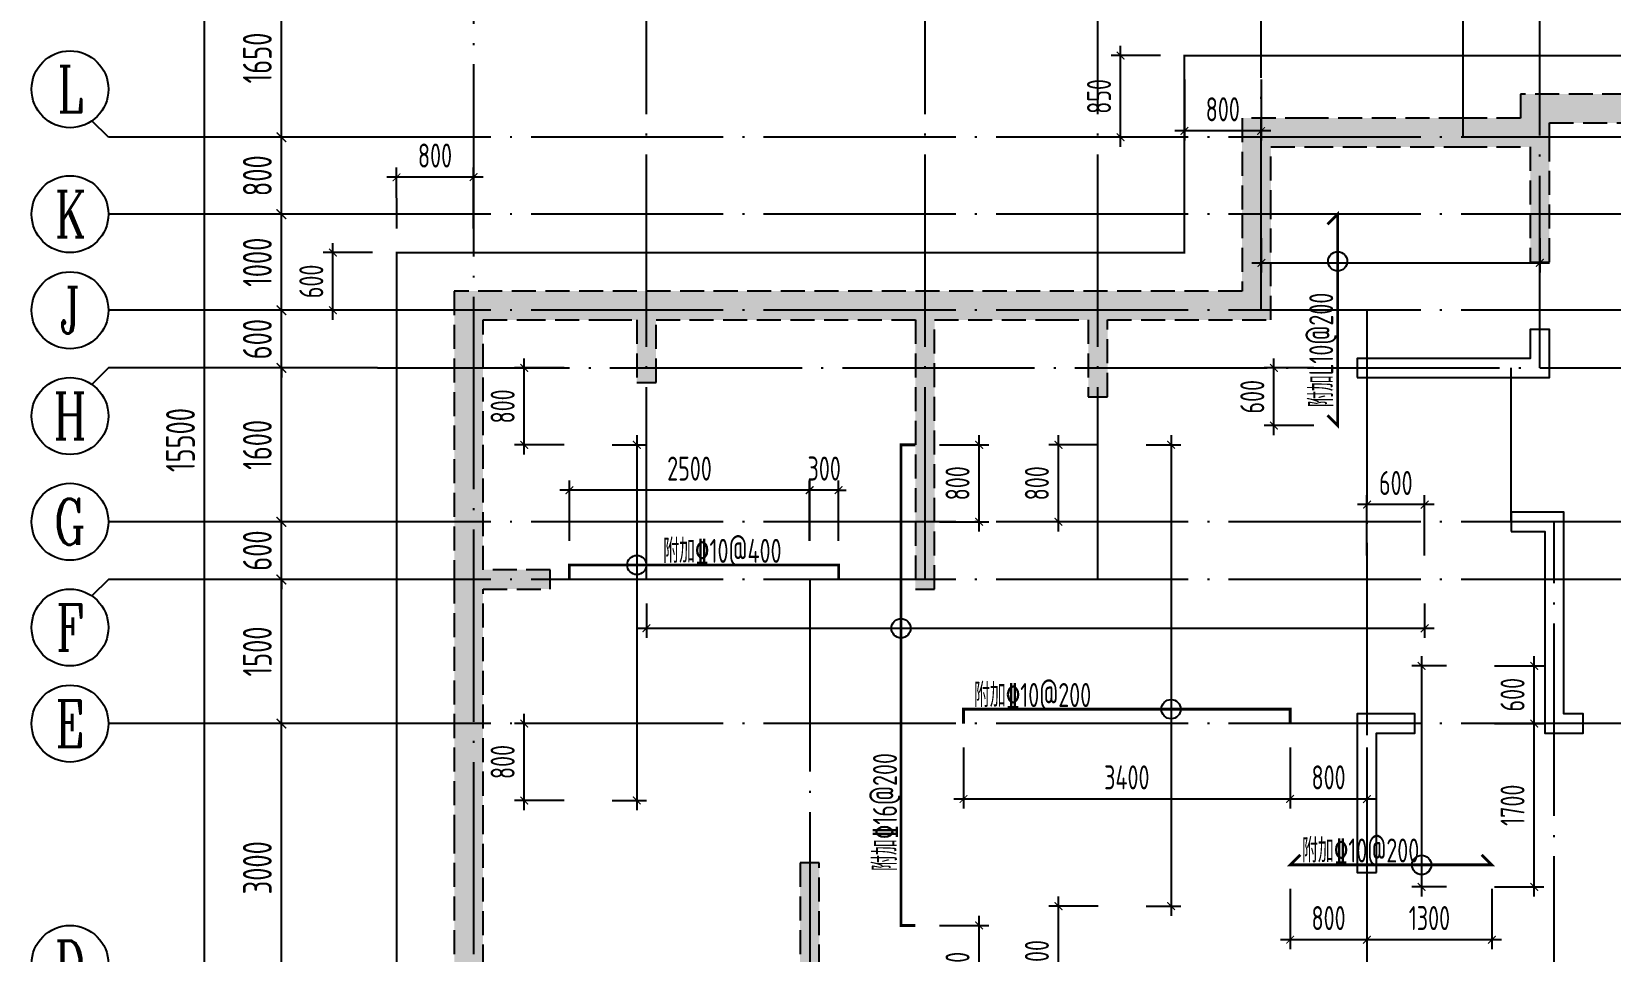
# Model space of a CAD drawing. Extents: x -668857 to 154266, y -275694 to 291306.
# Drawn here: x -430676 to -414242, y 202096 to 211667 of the extents above; entities that cross this region are included whole.
import ezdxf
from ezdxf.enums import TextEntityAlignment as Align

# ---------------------------------------------------------------- set-up
doc = ezdxf.new("R2010")
doc.units = 0
doc.header["$LTSCALE"] = 1000
doc.linetypes.add('DASH', pattern=[0.35, 0.25, -0.1])
doc.linetypes.add('DOTE', pattern=[2.42, 2, -0.2, 0.02, -0.2])
doc.layers.get('0').update_dxf_attribs({"linetype": 'CONTINUOUS'})
doc.layers.get('DEFPOINTS').update_dxf_attribs({"linetype": 'CONTINUOUS'})
for name, color, linetype in [('A-AXIS', 1, 'CONTINUOUS'), ('A-DOTE', 10, 'DOTE'), ('AXIS_NUM', 7, 'CONTINUOUS'), ('S-B板配筋', 6, 'CONTINUOUS'), ('S-B板配筋号', 7, 'CONTINUOUS'), ('S-J基础底板', 5, 'CONTINUOUS'), ('S-J基础底板标注', 3, 'CONTINUOUS'), ('S-Q墙填充', 252, 'CONTINUOUS'), ('S-Q墙实线', 6, 'CONTINUOUS'), ('S-Q墙虚线', 6, 'DASH'), ('S-Y一般标注', 3, 'CONTINUOUS')]:
    doc.layers.add(name, color=color, linetype=linetype)
doc.styles.add('TSSD_Axis', font='complex.shx', dxfattribs={"width": 0.7, "bigfont": 'hztxt.shx'})
doc.styles.add('TSSD_DIMENSION', font='Tssdeng.shx', dxfattribs={"width": 0.7, "bigfont": 'tssdchn.shx'})
doc.styles.add('TSSD_REIN', font='tssdeng.shx', dxfattribs={"width": 0.7, "height": 300, "bigfont": 'tssdchn.shx'})
doc.dimstyles.new('TSSD_100_100', dxfattribs={"dimtxt": 300, "dimasz": 100, "dimexe": 100, "dimexo": 250, "dimgap": 100, "dimtad": 1, "dimdec": 0, "dimzin": 0, "dimdsep": 46, "dimtxsty": 'TSSD_DIMENSION', "dimblk": 'ARCHTICK', "dimcen": 0, "dimdle": 100, "dimclrt": 7, "dimadec": 0, "dimazin": 0, "dimtfac": 1, "dimtdec": 0, "dimtix": 1, "dimtmove": 2, "dimatfit": 3, "dimldrblk": 'ARCHTICK', "dimfxl": 0, "dimtolj": 1, "dimtzin": 0, "dimarcsym": 0})
doc.dimstyles.new('TSSD_100_100$0', dxfattribs={"dimtxt": 300, "dimasz": 80, "dimexe": 100, "dimexo": 250, "dimgap": 100, "dimtad": 1, "dimdec": 0, "dimzin": 0, "dimdsep": 46, "dimtxsty": 'TSSD_DIMENSION', "dimblk": 'ARCHTICK', "dimcen": 0, "dimdle": 100, "dimclrd": 3, "dimclre": 3, "dimclrt": 7, "dimadec": 0, "dimazin": 0, "dimtfac": 1, "dimtdec": 0, "dimtix": 1, "dimtmove": 2, "dimatfit": 3, "dimldrblk": 'ARCHTICK', "dimfxl": 0, "dimtolj": 1, "dimtzin": 0, "dimarcsym": 0})

# ---------------------------------------------------------------- blocks, each defined once
blk = doc.blocks.new('_ArchTick')
at = {"color": 0, "linetype": 'ByBlock', "const_width": 0.15}
blk.add_lwpolyline([(-0.5, -0.5), (0.5, 0.5)], dxfattribs=at)
blk = doc.blocks.new('*D893')
at = {"layer": 'DEFPOINTS', "color": 0, "ltscale": 0.5}
for p in [(-424884, 207367), (-424884, 203667), (-424376, 203667)]:
    blk.add_point(p, dxfattribs=at)
at = {"layer": 'S-J基础底板标注', "color": 3, "lineweight": -2, "ltscale": 0.5}
for p, q in [((-424376, 207467), (-424376, 203567)), ((-424634, 207367), (-424276, 207367)), ((-424634, 203667), (-424276, 203667))]:
    blk.add_line(p, q, dxfattribs=at)
at = {"layer": 'S-J基础底板标注', "color": 3, "lineweight": -2, "ltscale": 0.5, "xscale": 80, "yscale": 80, "zscale": 80}
for p, rotation in [((-424376, 207367), 90), ((-424376, 203667), 270)]:
    blk.add_blockref('_ArchTick', p, dxfattribs=dict(at, rotation=rotation))
blk = doc.blocks.new('*D817')
at = {"layer": 'DEFPOINTS', "color": 0}
for p in [(-425548, 204467), (-424884, 204467), (-424884, 203667)]:
    blk.add_point(p, dxfattribs=at)
at = {"layer": 'S-J基础底板标注', "color": 3, "lineweight": -2}
for p, q in [((-425134, 204467), (-425648, 204467)), ((-425548, 203567), (-425548, 204567)), ((-425134, 203667), (-425648, 203667))]:
    blk.add_line(p, q, dxfattribs=at)
at = {"layer": 'S-J基础底板标注', "color": 3, "lineweight": -2, "xscale": 80, "yscale": 80, "zscale": 80}
for p, rotation in [((-425548, 204467), 90), ((-425548, 203667), 270)]:
    blk.add_blockref('_ArchTick', p, dxfattribs=dict(at, rotation=rotation))
at = {"layer": 'S-J基础底板标注', "color": 7, "insert": (-425773, 204067), "char_height": 250, "attachment_point": 5, "rotation": 90, "style": 'TSSD_DIMENSION'}
blk.add_mtext('\\A1;800', dxfattribs=at)
blk = doc.blocks.new('*D818')
at = {"layer": 'DEFPOINTS', "color": 0}
for p in [(-425078, 206895), (-425078, 206117), (-422578, 206117)]:
    blk.add_point(p, dxfattribs=at)
at = {"layer": 'S-J基础底板标注', "color": 3, "lineweight": -2}
for p, q in [((-425078, 206367), (-425078, 206995)), ((-422578, 206367), (-422578, 206995)), ((-422478, 206895), (-425178, 206895))]:
    blk.add_line(p, q, dxfattribs=at)
at = {"layer": 'S-J基础底板标注', "color": 3, "lineweight": -2, "xscale": 80, "yscale": 80, "zscale": 80}
for p, rotation in [((-425078, 206895), 180.0000000010958), ((-422578, 206895), 1.095763479952439e-09)]:
    blk.add_blockref('_ArchTick', p, dxfattribs=dict(at, rotation=rotation))
at = {"layer": 'S-J基础底板标注', "color": 7, "insert": (-423828, 207120), "char_height": 250, "attachment_point": 5, "rotation": 0, "style": 'TSSD_DIMENSION'}
blk.add_mtext('\\A1;2500', dxfattribs=at)
blk = doc.blocks.new('*D819')
at = {"layer": 'DEFPOINTS', "color": 0}
for p in [(-425548, 208167), (-424884, 208167), (-424884, 207367)]:
    blk.add_point(p, dxfattribs=at)
at = {"layer": 'S-J基础底板标注', "color": 3, "lineweight": -2}
for p, q in [((-425548, 207267), (-425548, 208267)), ((-425134, 208167), (-425648, 208167)), ((-425134, 207367), (-425648, 207367))]:
    blk.add_line(p, q, dxfattribs=at)
at = {"layer": 'S-J基础底板标注', "color": 3, "lineweight": -2, "xscale": 80, "yscale": 80, "zscale": 80}
for p, rotation in [((-425548, 208167), 89.99911206633702), ((-425548, 207367), 269.999112066337)]:
    blk.add_blockref('_ArchTick', p, dxfattribs=dict(at, rotation=rotation))
at = {"layer": 'S-J基础底板标注', "color": 7, "insert": (-425773, 207767), "char_height": 250, "attachment_point": 5, "rotation": 89.9991, "style": 'TSSD_DIMENSION'}
blk.add_mtext('\\A1;800', dxfattribs=at)
blk = doc.blocks.new('*D894')
at = {"layer": 'DEFPOINTS', "color": 0, "ltscale": 0.5}
for p in [(-419323, 207367), (-419323, 202567), (-418815, 202567)]:
    blk.add_point(p, dxfattribs=at)
at = {"layer": 'S-J基础底板标注', "color": 3, "lineweight": -2, "ltscale": 0.5}
for p, q in [((-418815, 207467), (-418815, 202467)), ((-419073, 207367), (-418715, 207367)), ((-419073, 202567), (-418715, 202567))]:
    blk.add_line(p, q, dxfattribs=at)
at = {"layer": 'S-J基础底板标注', "color": 3, "lineweight": -2, "ltscale": 0.5, "xscale": 80, "yscale": 80, "zscale": 80}
for p, rotation in [((-418815, 207367), 90.00037247742767), ((-418815, 202567), 270.0003724774277)]:
    blk.add_blockref('_ArchTick', p, dxfattribs=dict(at, rotation=rotation))
blk = doc.blocks.new('*D820')
at = {"layer": 'DEFPOINTS', "color": 0}
for p in [(-419987, 202567), (-419323, 202567), (-419323, 201467)]:
    blk.add_point(p, dxfattribs=at)
at = {"layer": 'S-J基础底板标注', "color": 3, "lineweight": -2}
for p, q in [((-419987, 201367), (-419987, 202667)), ((-419573, 202567), (-420087, 202567)), ((-419573, 201467), (-420087, 201467))]:
    blk.add_line(p, q, dxfattribs=at)
at = {"layer": 'S-J基础底板标注', "color": 3, "lineweight": -2, "xscale": 80, "yscale": 80, "zscale": 80}
for p, rotation in [((-419987, 202567), 90), ((-419987, 201467), 270)]:
    blk.add_blockref('_ArchTick', p, dxfattribs=dict(at, rotation=rotation))
at = {"layer": 'S-J基础底板标注', "color": 7, "insert": (-420212, 202017), "char_height": 250, "attachment_point": 5, "rotation": 90, "style": 'TSSD_DIMENSION'}
blk.add_mtext('\\A1;1100', dxfattribs=at)
blk = doc.blocks.new('*D821')
at = {"layer": 'DEFPOINTS', "color": 0}
for p in [(-417577, 204467), (-416776, 204467), (-417577, 203682)]:
    blk.add_point(p, dxfattribs=at)
at = {"layer": 'S-J基础底板标注', "color": 3, "lineweight": -2}
for p, q in [((-417577, 204217), (-417577, 203582)), ((-416776, 204217), (-416776, 203582)), ((-416676, 203682), (-417677, 203682))]:
    blk.add_line(p, q, dxfattribs=at)
at = {"layer": 'S-J基础底板标注', "color": 3, "lineweight": -2, "xscale": 80, "yscale": 80, "zscale": 80}
for p, rotation in [((-417577, 203682), 179.9999999987709), ((-416776, 203682), 359.9999999987709)]:
    blk.add_blockref('_ArchTick', p, dxfattribs=dict(at, rotation=rotation))
at = {"layer": 'S-J基础底板标注', "color": 7, "insert": (-417176, 203907), "char_height": 250, "attachment_point": 5, "rotation": 360, "style": 'TSSD_DIMENSION'}
blk.add_mtext('\\A1;800', dxfattribs=at)
blk = doc.blocks.new('*D824')
at = {"layer": 'DEFPOINTS', "color": 0}
for p in [(-421476, 207367), (-420813, 207367), (-421476, 206567)]:
    blk.add_point(p, dxfattribs=at)
at = {"layer": 'S-J基础底板标注', "color": 3, "lineweight": -2}
for p, q in [((-420813, 206467), (-420813, 207467)), ((-421226, 207367), (-420713, 207367)), ((-421226, 206567), (-420713, 206567))]:
    blk.add_line(p, q, dxfattribs=at)
at = {"layer": 'S-J基础底板标注', "color": 3, "lineweight": -2, "xscale": 80, "yscale": 80, "zscale": 80}
for p, rotation in [((-420813, 207367), 90), ((-420813, 206567), 270)]:
    blk.add_blockref('_ArchTick', p, dxfattribs=dict(at, rotation=rotation))
at = {"layer": 'S-J基础底板标注', "color": 7, "insert": (-421038, 206967), "char_height": 250, "attachment_point": 5, "rotation": 90, "style": 'TSSD_DIMENSION'}
blk.add_mtext('\\A1;800', dxfattribs=at)
blk = doc.blocks.new('*D832')
at = {"layer": 'DEFPOINTS', "color": 0}
for p in [(-426877, 210151), (-426875, 209367), (-426075, 209368)]:
    blk.add_point(p, dxfattribs=at)
at = {"layer": 'S-J基础底板标注', "color": 3, "lineweight": -2}
for p, q in [((-426876, 209617), (-426877, 210251)), ((-426075, 209618), (-426076, 210252)), ((-425976, 210152), (-426977, 210151))]:
    blk.add_line(p, q, dxfattribs=at)
at = {"layer": 'S-J基础底板标注', "color": 3, "lineweight": -2, "xscale": 80, "yscale": 80, "zscale": 80}
for p, rotation in [((-426877, 210151), 180.0954779077753), ((-426076, 210152), 0.09547790777525655)]:
    blk.add_blockref('_ArchTick', p, dxfattribs=dict(at, rotation=rotation))
at = {"layer": 'S-J基础底板标注', "color": 7, "insert": (-426477, 210377), "char_height": 250, "attachment_point": 5, "rotation": 0.0955, "style": 'TSSD_DIMENSION'}
blk.add_mtext('\\A1;800', dxfattribs=at)
blk = doc.blocks.new('*D898')
at = {"layer": 'DEFPOINTS', "color": 0, "ltscale": 0.5}
for p in [(-417876, 209768), (-414976, 209768), (-414976, 209260)]:
    blk.add_point(p, dxfattribs=at)
at = {"layer": 'S-J基础底板标注', "color": 3, "lineweight": -2, "ltscale": 0.5}
for p, q in [((-417876, 209518), (-417876, 209160)), ((-414976, 209518), (-414976, 209160)), ((-417976, 209260), (-414876, 209260))]:
    blk.add_line(p, q, dxfattribs=at)
at = {"layer": 'S-J基础底板标注', "color": 3, "lineweight": -2, "ltscale": 0.5, "xscale": 80, "yscale": 80, "zscale": 80, "rotation": 180}
blk.add_blockref('_ArchTick', (-417876, 209260), dxfattribs=at)
at = {"layer": 'S-J基础底板标注', "color": 3, "lineweight": -2, "ltscale": 0.5, "xscale": 80, "yscale": 80, "zscale": 80}
blk.add_blockref('_ArchTick', (-414976, 209260), dxfattribs=at)
blk = doc.blocks.new('*D849')
at = {"layer": 'DEFPOINTS', "color": 0}
for p in [(-427540, 209367), (-426876, 209367), (-426876, 208767)]:
    blk.add_point(p, dxfattribs=at)
at = {"layer": 'S-J基础底板标注', "color": 3, "lineweight": -2}
for p, q in [((-427540, 208667), (-427540, 209467)), ((-427126, 209367), (-427640, 209367)), ((-427126, 208767), (-427640, 208767))]:
    blk.add_line(p, q, dxfattribs=at)
at = {"layer": 'S-J基础底板标注', "color": 3, "lineweight": -2, "xscale": 80, "yscale": 80, "zscale": 80}
for p, rotation in [((-427540, 209367), 90), ((-427540, 208767), 270)]:
    blk.add_blockref('_ArchTick', p, dxfattribs=dict(at, rotation=rotation))
at = {"layer": 'S-J基础底板标注', "color": 7, "insert": (-427765, 209067), "char_height": 250, "attachment_point": 5, "rotation": 90, "style": 'TSSD_DIMENSION'}
blk.add_mtext('\\A1;600', dxfattribs=at)
blk = doc.blocks.new('*D850')
at = {"layer": 'DEFPOINTS', "color": 0}
for p in [(-422576, 206895), (-422576, 206117), (-422276, 206117)]:
    blk.add_point(p, dxfattribs=at)
at = {"layer": 'S-J基础底板标注', "color": 3, "lineweight": -2}
for p, q in [((-422576, 206367), (-422576, 206995)), ((-422276, 206367), (-422276, 206995)), ((-422576, 206895), (-422656, 206895)), ((-422276, 206895), (-422576, 206895)), ((-422276, 206895), (-422196, 206895))]:
    blk.add_line(p, q, dxfattribs=at)
at = {"layer": 'S-J基础底板标注', "color": 3, "lineweight": -2, "xscale": 80, "yscale": 80, "zscale": 80}
for p, rotation in [((-422576, 206895), 1.459594709979785e-09), ((-422276, 206895), 180.0000000014596)]:
    blk.add_blockref('_ArchTick', p, dxfattribs=dict(at, rotation=rotation))
at = {"layer": 'S-J基础底板标注', "color": 7, "insert": (-422426, 207120), "char_height": 250, "attachment_point": 5, "rotation": 0, "style": 'TSSD_DIMENSION'}
blk.add_mtext('\\A1;300', dxfattribs=at)
blk = doc.blocks.new('*D851')
at = {"layer": 'DEFPOINTS', "color": 0}
for p in [(-420976, 204467), (-417577, 204467), (-420976, 203682)]:
    blk.add_point(p, dxfattribs=at)
at = {"layer": 'S-J基础底板标注', "color": 3, "lineweight": -2}
for p, q in [((-420976, 204217), (-420976, 203582)), ((-417577, 204217), (-417577, 203582)), ((-417477, 203682), (-421076, 203682))]:
    blk.add_line(p, q, dxfattribs=at)
at = {"layer": 'S-J基础底板标注', "color": 3, "lineweight": -2, "xscale": 80, "yscale": 80, "zscale": 80}
for p, rotation in [((-420976, 203682), 179.9999999985756), ((-417577, 203682), 359.9999999985756)]:
    blk.add_blockref('_ArchTick', p, dxfattribs=dict(at, rotation=rotation))
at = {"layer": 'S-J基础底板标注', "color": 7, "insert": (-419276, 203907), "char_height": 250, "attachment_point": 5, "rotation": 360, "style": 'TSSD_DIMENSION'}
blk.add_mtext('\\A1;3400', dxfattribs=at)
blk = doc.blocks.new('*D903')
at = {"layer": 'DEFPOINTS', "color": 0, "ltscale": 0.5}
for p in [(-415700, 205067), (-416208, 202767), (-415700, 202767)]:
    blk.add_point(p, dxfattribs=at)
at = {"layer": 'S-J基础底板标注', "color": 3, "lineweight": -2, "ltscale": 0.5}
for p, q in [((-416208, 205167), (-416208, 202667)), ((-415950, 205067), (-416308, 205067)), ((-415950, 202767), (-416308, 202767))]:
    blk.add_line(p, q, dxfattribs=at)
at = {"layer": 'S-J基础底板标注', "color": 3, "lineweight": -2, "ltscale": 0.5, "xscale": 80, "yscale": 80, "zscale": 80}
for p, rotation in [((-416208, 205067), 90), ((-416208, 202767), 270)]:
    blk.add_blockref('_ArchTick', p, dxfattribs=dict(at, rotation=rotation))
blk = doc.blocks.new('*D862')
at = {"layer": 'DEFPOINTS', "color": 0}
for p in [(-415700, 204467), (-415036, 204467), (-415700, 202767)]:
    blk.add_point(p, dxfattribs=at)
at = {"layer": 'S-J基础底板标注', "color": 3, "lineweight": -2}
for p, q in [((-415450, 204467), (-414936, 204467)), ((-415036, 202667), (-415036, 204567)), ((-415450, 202767), (-414936, 202767))]:
    blk.add_line(p, q, dxfattribs=at)
at = {"layer": 'S-J基础底板标注', "color": 3, "lineweight": -2, "xscale": 80, "yscale": 80, "zscale": 80}
for p, rotation in [((-415036, 204467), 90), ((-415036, 202767), 270)]:
    blk.add_blockref('_ArchTick', p, dxfattribs=dict(at, rotation=rotation))
at = {"layer": 'S-J基础底板标注', "color": 7, "insert": (-415261, 203617), "char_height": 250, "attachment_point": 5, "rotation": 90, "style": 'TSSD_DIMENSION'}
blk.add_mtext('\\A1;1700', dxfattribs=at)
blk = doc.blocks.new('*D863')
at = {"layer": 'DEFPOINTS', "color": 0}
for p in [(-415700, 205067), (-415036, 205067), (-415700, 204467)]:
    blk.add_point(p, dxfattribs=at)
at = {"layer": 'S-J基础底板标注', "color": 3, "lineweight": -2}
for p, q in [((-415036, 204367), (-415036, 205167)), ((-415450, 205067), (-414936, 205067)), ((-415450, 204467), (-414936, 204467))]:
    blk.add_line(p, q, dxfattribs=at)
at = {"layer": 'S-J基础底板标注', "color": 3, "lineweight": -2, "xscale": 80, "yscale": 80, "zscale": 80}
for p, rotation in [((-415036, 205067), 90), ((-415036, 204467), 270)]:
    blk.add_blockref('_ArchTick', p, dxfattribs=dict(at, rotation=rotation))
at = {"layer": 'S-J基础底板标注', "color": 7, "insert": (-415261, 204767), "char_height": 250, "attachment_point": 5, "rotation": 90, "style": 'TSSD_DIMENSION'}
blk.add_mtext('\\A1;600', dxfattribs=at)
blk = doc.blocks.new('*D864')
at = {"layer": 'DEFPOINTS', "color": 0}
for p in [(-416776, 202996), (-415476, 202996), (-416776, 202218)]:
    blk.add_point(p, dxfattribs=at)
at = {"layer": 'S-J基础底板标注', "color": 3, "lineweight": -2}
for p, q in [((-416776, 202746), (-416776, 202118)), ((-415476, 202746), (-415476, 202118)), ((-415376, 202218), (-416876, 202218))]:
    blk.add_line(p, q, dxfattribs=at)
at = {"layer": 'S-J基础底板标注', "color": 3, "lineweight": -2, "xscale": 80, "yscale": 80, "zscale": 80, "rotation": 180}
blk.add_blockref('_ArchTick', (-416776, 202218), dxfattribs=at)
at = {"layer": 'S-J基础底板标注', "color": 3, "lineweight": -2, "xscale": 80, "yscale": 80, "zscale": 80}
blk.add_blockref('_ArchTick', (-415476, 202218), dxfattribs=at)
at = {"layer": 'S-J基础底板标注', "color": 7, "insert": (-416126, 202443), "char_height": 250, "attachment_point": 5, "style": 'TSSD_DIMENSION'}
blk.add_mtext('\\A1;1300', dxfattribs=at)
blk = doc.blocks.new('*D865')
at = {"layer": 'DEFPOINTS', "color": 0}
for p in [(-417576, 202996), (-416776, 202996), (-417576, 202218)]:
    blk.add_point(p, dxfattribs=at)
at = {"layer": 'S-J基础底板标注', "color": 3, "lineweight": -2}
for p, q in [((-417576, 202746), (-417576, 202118)), ((-416776, 202746), (-416776, 202118)), ((-416676, 202218), (-417676, 202218))]:
    blk.add_line(p, q, dxfattribs=at)
at = {"layer": 'S-J基础底板标注', "color": 3, "lineweight": -2, "xscale": 80, "yscale": 80, "zscale": 80, "rotation": 180}
blk.add_blockref('_ArchTick', (-417576, 202218), dxfattribs=at)
at = {"layer": 'S-J基础底板标注', "color": 3, "lineweight": -2, "xscale": 80, "yscale": 80, "zscale": 80}
blk.add_blockref('_ArchTick', (-416776, 202218), dxfattribs=at)
at = {"layer": 'S-J基础底板标注', "color": 7, "insert": (-417176, 202443), "char_height": 250, "attachment_point": 5, "style": 'TSSD_DIMENSION'}
blk.add_mtext('\\A1;800', dxfattribs=at)
blk = doc.blocks.new('ts_axno')
at = {"color": 0, "linetype": 'ByBlock', "lineweight": -2}
blk.add_circle((0, 0), 0.5, dxfattribs=at)
at = {"color": 0, "linetype": 'ByBlock', "lineweight": -2, "style": 'TSSD_Axis', "width": 0.7}
blk.add_attdef('A', text='', height=0.6, dxfattribs=at).set_placement((0, 0), align=Align.MIDDLE_CENTER)
blk = doc.blocks.new('*D101')
at = {"layer": 'DEFPOINTS', "color": 0}
for p in [(2600, 10900), (3600, 10900), (3600, 9400)]:
    blk.add_point(p, dxfattribs=at)
at = {"layer": 'S-Y一般标注', "color": 0, "lineweight": -2}
for p, q in [((3350, 10900), (2500, 10900)), ((2600, 9300), (2600, 11000)), ((3350, 9400), (2500, 9400))]:
    blk.add_line(p, q, dxfattribs=at)
at = {"layer": 'S-Y一般标注', "color": 0, "lineweight": -2, "xscale": 100, "yscale": 100, "zscale": 100}
for p, rotation in [((2600, 10900), 90), ((2600, 9400), 270)]:
    blk.add_blockref('_ArchTick', p, dxfattribs=dict(at, rotation=rotation))
at = {"layer": 'S-Y一般标注', "color": 7, "insert": (2350, 10150), "char_height": 300, "attachment_point": 5, "rotation": 90, "style": 'TSSD_DIMENSION'}
blk.add_mtext('\\A1;1500', dxfattribs=at)
blk = doc.blocks.new('*D102')
at = {"layer": 'DEFPOINTS', "color": 0}
for p in [(2600, 11500), (3600, 11500), (3600, 10900)]:
    blk.add_point(p, dxfattribs=at)
at = {"layer": 'S-Y一般标注', "color": 0, "lineweight": -2}
for p, q in [((2600, 11500), (2600, 11600)), ((3350, 11500), (2500, 11500)), ((2600, 10900), (2600, 11500)), ((3350, 10900), (2500, 10900)), ((2600, 10900), (2600, 10800))]:
    blk.add_line(p, q, dxfattribs=at)
at = {"layer": 'S-Y一般标注', "color": 0, "lineweight": -2, "xscale": 100, "yscale": 100, "zscale": 100}
for p, rotation in [((2600, 11500), 270), ((2600, 10900), 90)]:
    blk.add_blockref('_ArchTick', p, dxfattribs=dict(at, rotation=rotation))
at = {"layer": 'S-Y一般标注', "color": 7, "insert": (2350, 11200), "char_height": 300, "attachment_point": 5, "rotation": 90, "style": 'TSSD_DIMENSION'}
blk.add_mtext('\\A1;600', dxfattribs=at)
blk = doc.blocks.new('*D103')
at = {"layer": 'DEFPOINTS', "color": 0}
for p in [(2600, 13100), (3600, 13100), (3600, 11500)]:
    blk.add_point(p, dxfattribs=at)
at = {"layer": 'S-Y一般标注', "color": 0, "lineweight": -2}
for p, q in [((2600, 11400), (2600, 13200)), ((3350, 13100), (2500, 13100)), ((3350, 11500), (2500, 11500))]:
    blk.add_line(p, q, dxfattribs=at)
at = {"layer": 'S-Y一般标注', "color": 0, "lineweight": -2, "xscale": 100, "yscale": 100, "zscale": 100}
for p, rotation in [((2600, 13100), 90), ((2600, 11500), 270)]:
    blk.add_blockref('_ArchTick', p, dxfattribs=dict(at, rotation=rotation))
at = {"layer": 'S-Y一般标注', "color": 7, "insert": (2350, 12300), "char_height": 300, "attachment_point": 5, "rotation": 90, "style": 'TSSD_DIMENSION'}
blk.add_mtext('\\A1;1600', dxfattribs=at)
blk = doc.blocks.new('*D104')
at = {"layer": 'DEFPOINTS', "color": 0}
for p in [(2600, 13700), (3600, 13700), (3600, 13100)]:
    blk.add_point(p, dxfattribs=at)
at = {"layer": 'S-Y一般标注', "color": 0, "lineweight": -2}
for p, q in [((3350, 13700), (2500, 13700)), ((2600, 13700), (2600, 13800)), ((2600, 13100), (2600, 13700)), ((3350, 13100), (2500, 13100)), ((2600, 13100), (2600, 13000))]:
    blk.add_line(p, q, dxfattribs=at)
at = {"layer": 'S-Y一般标注', "color": 0, "lineweight": -2, "xscale": 100, "yscale": 100, "zscale": 100}
for p, rotation in [((2600, 13700), 270), ((2600, 13100), 90)]:
    blk.add_blockref('_ArchTick', p, dxfattribs=dict(at, rotation=rotation))
at = {"layer": 'S-Y一般标注', "color": 7, "insert": (2350, 13400), "char_height": 300, "attachment_point": 5, "rotation": 90, "style": 'TSSD_DIMENSION'}
blk.add_mtext('\\A1;600', dxfattribs=at)
blk = doc.blocks.new('*D105')
at = {"layer": 'DEFPOINTS', "color": 0}
for p in [(2600, 14700), (3600, 14700), (3600, 13700)]:
    blk.add_point(p, dxfattribs=at)
at = {"layer": 'S-Y一般标注', "color": 0, "lineweight": -2}
for p, q in [((2600, 13600), (2600, 14800)), ((3350, 14700), (2500, 14700)), ((3350, 13700), (2500, 13700))]:
    blk.add_line(p, q, dxfattribs=at)
at = {"layer": 'S-Y一般标注', "color": 0, "lineweight": -2, "xscale": 100, "yscale": 100, "zscale": 100}
for p, rotation in [((2600, 14700), 90), ((2600, 13700), 270)]:
    blk.add_blockref('_ArchTick', p, dxfattribs=dict(at, rotation=rotation))
at = {"layer": 'S-Y一般标注', "color": 7, "insert": (2350, 14200), "char_height": 300, "attachment_point": 5, "rotation": 90, "style": 'TSSD_DIMENSION'}
blk.add_mtext('\\A1;1000', dxfattribs=at)
blk = doc.blocks.new('*D106')
at = {"layer": 'DEFPOINTS', "color": 0}
for p in [(1800, 20100), (3600, 20100), (3600, 4600)]:
    blk.add_point(p, dxfattribs=at)
at = {"layer": 'S-Y一般标注', "color": 0, "lineweight": -2}
for p, q in [((3350, 20100), (1700, 20100)), ((1800, 4500), (1800, 20200)), ((3350, 4600), (1700, 4600))]:
    blk.add_line(p, q, dxfattribs=at)
at = {"layer": 'S-Y一般标注', "color": 0, "lineweight": -2, "xscale": 100, "yscale": 100, "zscale": 100}
for p, rotation in [((1800, 20100), 90), ((1800, 4600), 270)]:
    blk.add_blockref('_ArchTick', p, dxfattribs=dict(at, rotation=rotation))
at = {"layer": 'S-Y一般标注', "color": 7, "insert": (1550, 12350), "char_height": 300, "attachment_point": 5, "rotation": 90, "style": 'TSSD_DIMENSION'}
blk.add_mtext('\\A1;15500', dxfattribs=at)
blk = doc.blocks.new('*D107')
at = {"layer": 'DEFPOINTS', "color": 0}
for p in [(2600, 15500), (3600, 15500), (3600, 14700)]:
    blk.add_point(p, dxfattribs=at)
at = {"layer": 'S-Y一般标注', "color": 0, "lineweight": -2}
for p, q in [((3350, 15500), (2500, 15500)), ((2600, 14600), (2600, 15600)), ((3350, 14700), (2500, 14700))]:
    blk.add_line(p, q, dxfattribs=at)
at = {"layer": 'S-Y一般标注', "color": 0, "lineweight": -2, "xscale": 100, "yscale": 100, "zscale": 100}
for p, rotation in [((2600, 15500), 90), ((2600, 14700), 270)]:
    blk.add_blockref('_ArchTick', p, dxfattribs=dict(at, rotation=rotation))
at = {"layer": 'S-Y一般标注', "color": 7, "insert": (2350, 15100), "char_height": 300, "attachment_point": 5, "rotation": 90, "style": 'TSSD_DIMENSION'}
blk.add_mtext('\\A1;800', dxfattribs=at)
blk = doc.blocks.new('*D111')
at = {"layer": 'DEFPOINTS', "color": 0}
for p in [(2600, 9400), (3600, 9400), (3600, 6400)]:
    blk.add_point(p, dxfattribs=at)
at = {"layer": 'S-Y一般标注', "color": 0, "lineweight": -2}
for p, q in [((3350, 9400), (2500, 9400)), ((2600, 6300), (2600, 9500)), ((3350, 6400), (2500, 6400))]:
    blk.add_line(p, q, dxfattribs=at)
at = {"layer": 'S-Y一般标注', "color": 0, "lineweight": -2, "xscale": 100, "yscale": 100, "zscale": 100}
for p, rotation in [((2600, 9400), 90), ((2600, 6400), 270)]:
    blk.add_blockref('_ArchTick', p, dxfattribs=dict(at, rotation=rotation))
at = {"layer": 'S-Y一般标注', "color": 7, "insert": (2350, 7900), "char_height": 300, "attachment_point": 5, "rotation": 90, "style": 'TSSD_DIMENSION'}
blk.add_mtext('\\A1;3000', dxfattribs=at)
blk = doc.blocks.new('*D146')
at = {"layer": 'DEFPOINTS', "color": 0}
for p in [(2600, 17150), (3600, 17150), (3600, 15500)]:
    blk.add_point(p, dxfattribs=at)
at = {"layer": 'S-Y一般标注', "color": 0, "lineweight": -2}
for p, q in [((3350, 17150), (2500, 17150)), ((2600, 15400), (2600, 17250)), ((3350, 15500), (2500, 15500))]:
    blk.add_line(p, q, dxfattribs=at)
at = {"layer": 'S-Y一般标注', "color": 0, "lineweight": -2, "xscale": 100, "yscale": 100, "zscale": 100}
for p, rotation in [((2600, 17150), 90), ((2600, 15500), 270)]:
    blk.add_blockref('_ArchTick', p, dxfattribs=dict(at, rotation=rotation))
at = {"layer": 'S-Y一般标注', "color": 7, "insert": (2350, 16325), "char_height": 300, "attachment_point": 5, "rotation": 90, "style": 'TSSD_DIMENSION'}
blk.add_mtext('\\A1;1650', dxfattribs=at)
blk = doc.blocks.new('*D886')
at = {"layer": 'DEFPOINTS', "color": 0}
for p in [(-418676, 211418), (-417876, 211417), (-418677, 210634)]:
    blk.add_point(p, dxfattribs=at)
at = {"layer": 'S-J基础底板标注', "color": 3, "lineweight": -2}
for p, q in [((-418677, 211168), (-418677, 210534)), ((-417877, 211167), (-417877, 210533)), ((-417777, 210633), (-418777, 210634))]:
    blk.add_line(p, q, dxfattribs=at)
at = {"layer": 'S-J基础底板标注', "color": 3, "lineweight": -2, "xscale": 80, "yscale": 80, "zscale": 80}
for p, rotation in [((-418677, 210634), 179.9317860526092), ((-417877, 210633), 359.9317860526091)]:
    blk.add_blockref('_ArchTick', p, dxfattribs=dict(at, rotation=rotation))
at = {"layer": 'S-J基础底板标注', "color": 7, "insert": (-418277, 210858), "char_height": 250, "attachment_point": 5, "rotation": 359.9318, "style": 'TSSD_DIMENSION'}
blk.add_mtext('\\A1;800', dxfattribs=at)
blk = doc.blocks.new('*D887')
at = {"layer": 'DEFPOINTS', "color": 0}
for p in [(-419340, 211417), (-418676, 211417), (-418676, 210567)]:
    blk.add_point(p, dxfattribs=at)
at = {"layer": 'S-J基础底板标注', "color": 3, "lineweight": -2}
for p, q in [((-419340, 210467), (-419340, 211517)), ((-418926, 211417), (-419440, 211417)), ((-418926, 210567), (-419440, 210567))]:
    blk.add_line(p, q, dxfattribs=at)
at = {"layer": 'S-J基础底板标注', "color": 3, "lineweight": -2, "xscale": 80, "yscale": 80, "zscale": 80}
for p, rotation in [((-419340, 211417), 90), ((-419340, 210567), 270)]:
    blk.add_blockref('_ArchTick', p, dxfattribs=dict(at, rotation=rotation))
at = {"layer": 'S-J基础底板标注', "color": 7, "insert": (-419565, 210992), "char_height": 250, "attachment_point": 5, "rotation": 90, "style": 'TSSD_DIMENSION'}
blk.add_mtext('\\A1;850', dxfattribs=at)
blk = doc.blocks.new('*D889')
at = {"layer": 'DEFPOINTS', "color": 0}
for p in [(-417745, 208167), (-417081, 208167), (-417081, 207567)]:
    blk.add_point(p, dxfattribs=at)
at = {"layer": 'S-J基础底板标注', "color": 3, "lineweight": -2}
for p, q in [((-417745, 207467), (-417745, 208267)), ((-417331, 208167), (-417845, 208167)), ((-417331, 207567), (-417845, 207567))]:
    blk.add_line(p, q, dxfattribs=at)
at = {"layer": 'S-J基础底板标注', "color": 3, "lineweight": -2, "xscale": 80, "yscale": 80, "zscale": 80}
for p, rotation in [((-417745, 208167), 89.99760610646494), ((-417745, 207567), 269.9976061064649)]:
    blk.add_blockref('_ArchTick', p, dxfattribs=dict(at, rotation=rotation))
at = {"layer": 'S-J基础底板标注', "color": 7, "insert": (-417970, 207867), "char_height": 250, "attachment_point": 5, "rotation": 89.9976, "style": 'TSSD_DIMENSION'}
blk.add_mtext('\\A1;600', dxfattribs=at)
blk = doc.blocks.new('*D909')
at = {"layer": 'DEFPOINTS', "color": 0, "ltscale": 0.5}
for p in [(-424276, 205967), (-416176, 205967), (-416176, 205458)]:
    blk.add_point(p, dxfattribs=at)
at = {"layer": 'S-J基础底板标注', "color": 3, "lineweight": -2, "ltscale": 0.5}
for p, q in [((-424276, 205717), (-424276, 205358)), ((-416176, 205717), (-416176, 205358)), ((-424376, 205458), (-416076, 205458))]:
    blk.add_line(p, q, dxfattribs=at)
at = {"layer": 'S-J基础底板标注', "color": 3, "lineweight": -2, "ltscale": 0.5, "xscale": 80, "yscale": 80, "zscale": 80}
for p, rotation in [((-424276, 205458), 180.0001661967383), ((-416176, 205458), 0.0001661967383444075)]:
    blk.add_blockref('_ArchTick', p, dxfattribs=dict(at, rotation=rotation))
blk = doc.blocks.new('*D509')
at = {"layer": 'DEFPOINTS', "color": 0}
for p in [(-421476, 202366), (-420813, 202366), (-421476, 201467)]:
    blk.add_point(p, dxfattribs=at)
at = {"layer": 'S-J基础底板标注', "color": 3, "lineweight": -2}
for p, q in [((-421226, 202366), (-420713, 202366)), ((-420813, 201367), (-420813, 202466)), ((-421226, 201467), (-420713, 201467))]:
    blk.add_line(p, q, dxfattribs=at)
at = {"layer": 'S-J基础底板标注', "color": 3, "lineweight": -2, "xscale": 80, "yscale": 80, "zscale": 80}
for p, rotation in [((-420813, 202366), 89.99949602903398), ((-420813, 201467), 269.9994960290339)]:
    blk.add_blockref('_ArchTick', p, dxfattribs=dict(at, rotation=rotation))
at = {"layer": 'S-J基础底板标注', "color": 7, "insert": (-421038, 201916), "char_height": 250, "attachment_point": 5, "rotation": 89.9995, "style": 'TSSD_DIMENSION'}
blk.add_mtext('\\A1;900', dxfattribs=at)
blk = doc.blocks.new('20210824.17211196')
at = {"layer": 'S-Q墙填充', "ltscale": 0.5}
h = blk.add_hatch(dxfattribs=at)
h.set_pattern_fill('ARMORED', color=252, scale=30, style=0)
h.set_pattern_definition([(50, (48278.55, 29260.87), (215.17805, -18.82564), [22.5, -247.5]), (355, (48278.55, 29260.87), (-41.6254, 225.65764), [18, -198]), (100.4514, (48296.48, 29259.3), (173.5528, 206.83186), [19.12206, -210.34263]), (46.1842, (48278.55, 29320.87), (320.1723, -49.6557), [33.75, -371.25]), (96.6356, (48305.23, 29316.73), (280.3988, 292.2354), [28.6831, -315.5139]), (351.1842, (48278.55, 29320.87), (280.3986, 292.2356), [27, -297]), (21, (48308.55, 29305.87), (179.07212, -120.78567), [22.5, -247.5]), (326, (48308.55, 29305.87), (72.9946, 217.545), [18, -198]), (71.4514, (48323.47, 29295.8), (252.0668, 96.75915), [19.12206, -210.34263]), (37.5, (48278.55, 29260.87), (3.647957, 99.868156), [0, -195.6, 0, -201, 0, -198.75]), (7.5, (48278.55, 29260.87), (78.92086, 118.32351), [0, -114.6, 0, -191.1, 0, -75.75]), (327.5, (48211.65, 29260.87), (160.14673, -6.76646), [0, -75, 0, -234, 0, -310.5]), (317.5, (48181.65, 29260.87), (174.95585, 30.0315), [0, -97.5, 0, -155.4, 0, -220.5]), (45, (48278.55, 29260.87), (-106.06602, 106.06602), [])])
h.paths.add_polyline_path([(147542, 66729), (145942, 66729), (145542, 66729), (142642, 66729), (142192, 66729), (141292, 66729), (140842, 66729), (139342, 66729), (139342, 67529), (139342, 68529), (138692, 68529), (137042, 68529), (136442, 68529), (136442, 68779), (133242, 68779), (133242, 68529), (132642, 68529), (131042, 68529), (130342, 68529), (130342, 67529), (130342, 66729), (117642, 66729), (117192, 66729), (116292, 66729), (115842, 66729), (114342, 66729), (114342, 67529), (114342, 68529), (113692, 68529), (112042, 68529), (111442, 68529), (111442, 68779), (108242, 68779), (108242, 68529), (107642, 68529), (106042, 68529), (105342, 68529), (105342, 67529), (105342, 66729), (97142, 66729), (97142, 63729), (97142, 61129), (97142, 59029), (99942, 59029), (106442, 59029), (106442, 57829), (107492, 57829), (109842, 57829), (112192, 57829), (113242, 57829), (113242, 59029), (118842, 59029), (119742, 59029), (122342, 59029), (124942, 59029), (125842, 59029), (131442, 59029), (131442, 57829), (132492, 57829), (134842, 57829), (137192, 57829), (138242, 57829), (138242, 59029), (143842, 59029), (144742, 59029), (147542, 59029)])
h.paths.add_polyline_path([(100942, 59329), (100942, 60779), (100742, 60779), (100742, 59329), (99942, 59329), (97442, 59329), (97442, 61129), (97442, 63629), (98142, 63629), (98142, 63829), (97442, 63829), (97442, 66429), (97842, 66429), (98742, 66429), (99042, 66429), (99042, 65779), (99242, 65779), (99242, 66429), (101942, 66429), (101942, 63629), (102142, 63629), (102142, 66429), (102492, 66429), (103392, 66429), (103742, 66429), (103742, 65629), (103942, 65629), (103942, 66429), (105642, 66429), (105642, 67529), (105642, 68229), (106042, 68229), (107642, 68229), (108342, 68229), (108342, 67029), (108542, 67029), (108542, 68329), (108542, 68479), (111142, 68479), (111142, 68329), (111142, 67029), (111342, 67029), (111342, 68229), (112042, 68229), (113692, 68229), (114042, 68229), (114042, 67529), (114042, 66429), (115742, 66429), (115742, 65629), (115942, 65629), (115942, 66429), (116292, 66429), (117192, 66429), (117542, 66429), (117542, 63629), (117742, 63629), (117742, 66429), (120442, 66429), (120442, 63629), (120642, 63629), (120642, 66429), (120942, 66429), (121942, 66429), (122242, 66429), (122242, 66429), (122442, 66429), (122442, 66429), (122742, 66429), (123742, 66429), (124042, 66429), (124042, 63629), (124242, 63629), (124242, 66429), (126942, 66429), (126942, 63629), (127142, 63629), (127142, 66429), (127492, 66429), (128392, 66429), (128742, 66429), (128742, 65629), (128942, 65629), (128942, 66429), (130642, 66429), (130642, 67529), (130642, 68229), (131042, 68229), (132642, 68229), (133342, 68229), (133342, 67029), (133542, 67029), (133542, 68479), (136142, 68479), (136142, 67029), (136342, 67029), (136342, 68229), (137042, 68229), (138692, 68229), (139042, 68229), (139042, 67529), (139042, 66429), (140742, 66429), (140742, 65629), (140942, 65629), (140942, 66429), (141292, 66429), (142192, 66429), (142542, 66429), (142542, 63629), (142742, 63629), (142742, 66429), (145442, 66429), (145442, 65779), (145642, 65779), (145642, 66429), (145942, 66429), (146842, 66429), (147242, 66429), (147242, 63829), (146542, 63829), (146542, 63629), (147242, 63629), (147242, 61129), (147242, 59329), (144742, 59329), (143942, 59329), (143942, 60779), (143742, 60779), (143742, 59329), (138242, 59329), (138242, 59579), (137942, 59579), (137942, 59229), (137942, 58129), (137192, 58129), (134842, 58129), (132492, 58129), (131742, 58129), (131742, 59229), (131742, 59579), (131442, 59579), (131442, 59329), (125942, 59329), (125942, 60779), (125742, 60779), (125742, 59329), (124942, 59329), (122342, 59329), (119742, 59329), (118942, 59329), (118942, 60779), (118742, 60779), (118742, 59329), (113242, 59329), (113242, 59579), (112942, 59579), (112942, 59229), (112942, 58129), (112192, 58129), (109842, 58129), (107492, 58129), (106742, 58129), (106742, 59229), (106742, 59579), (106442, 59579), (106442, 59329)], flags=16)
at = {"layer": 'S-Q墙实线'}
for points in [[(106542, 65829), (108142, 65829), (108542, 65829), (108542, 66329), (108342, 66329), (108342, 66029), (108142, 66029), (106542, 66029)], [(108142, 64229), (108492, 64229), (108492, 62129), (108892, 62129), (108892, 62329), (108692, 62329), (108692, 64429), (108142, 64429)], [(106742, 60679), (106742, 62129), (107142, 62129), (107142, 62329), (106542, 62329), (106542, 60679)]]:
    blk.add_lwpolyline(points, close=True, dxfattribs=at)
at = {"layer": 'S-Q墙虚线', "color": 6}
for points in [[(111442, 68779), (108242, 68779), (108242, 68529), (107642, 68529), (106042, 68529), (105342, 68529), (105342, 67529), (105342, 66729), (97142, 66729), (97142, 63729), (97142, 61129), (97142, 59029), (99942, 59029), (106442, 59029), (106442, 57829), (107492, 57829), (109842, 57829)], [(98742, 66429), (99042, 66429), (99042, 65779), (99242, 65779), (99242, 66429), (101942, 66429), (101942, 63629), (102142, 63629), (102142, 66429), (102492, 66429), (103392, 66429), (103742, 66429), (103742, 65629), (103942, 65629), (103942, 66429), (105642, 66429), (105642, 67529), (105642, 68229), (106042, 68229), (107642, 68229), (108342, 68229), (108342, 67029), (108542, 67029), (108542, 68329), (108542, 68479), (111142, 68479)], [(109842, 58129), (107492, 58129), (106742, 58129), (106742, 59229), (106742, 59579), (106442, 59579), (106442, 59329), (100942, 59329), (100942, 60779), (100742, 60779), (100742, 59329), (99942, 59329), (97442, 59329), (97442, 61129), (97442, 63629), (98142, 63629), (98142, 63829), (97442, 63829), (97442, 66429), (97842, 66429), (98742, 66429)]]:
    blk.add_lwpolyline(points, dxfattribs=at)
blk = doc.blocks.new('*D928')
at = {"layer": 'DEFPOINTS', "color": 0}
for p in [(-419987, 207367), (-419323, 207367), (-419323, 206567)]:
    blk.add_point(p, dxfattribs=at)
at = {"layer": 'S-J基础底板标注', "color": 3, "lineweight": -2}
for p, q in [((-419987, 206467), (-419987, 207467)), ((-419573, 207367), (-420087, 207367)), ((-419573, 206567), (-420087, 206567))]:
    blk.add_line(p, q, dxfattribs=at)
at = {"layer": 'S-J基础底板标注', "color": 3, "lineweight": -2, "xscale": 80, "yscale": 80, "zscale": 80}
for p, rotation in [((-419987, 207367), 90), ((-419987, 206567), 270)]:
    blk.add_blockref('_ArchTick', p, dxfattribs=dict(at, rotation=rotation))
at = {"layer": 'S-J基础底板标注', "color": 7, "insert": (-420212, 206967), "char_height": 250, "attachment_point": 5, "rotation": 90, "style": 'TSSD_DIMENSION'}
blk.add_mtext('\\A1;800', dxfattribs=at)
blk = doc.blocks.new('*D933')
at = {"layer": 'DEFPOINTS', "color": 0}
for p in [(-416776, 206745), (-416776, 205967), (-416176, 205967)]:
    blk.add_point(p, dxfattribs=at)
at = {"layer": 'S-J基础底板标注', "color": 3, "lineweight": -2}
for p, q in [((-416076, 206745), (-416876, 206745)), ((-416776, 206217), (-416776, 206845)), ((-416176, 206217), (-416176, 206845))]:
    blk.add_line(p, q, dxfattribs=at)
at = {"layer": 'S-J基础底板标注', "color": 3, "lineweight": -2, "xscale": 80, "yscale": 80, "zscale": 80}
for p, rotation in [((-416776, 206745), 180.000000001459), ((-416176, 206745), 1.459072862530775e-09)]:
    blk.add_blockref('_ArchTick', p, dxfattribs=dict(at, rotation=rotation))
at = {"layer": 'S-J基础底板标注', "color": 7, "insert": (-416476, 206970), "char_height": 250, "attachment_point": 5, "rotation": 0, "style": 'TSSD_DIMENSION'}
blk.add_mtext('\\A1;600', dxfattribs=at)
blk = doc.blocks.new('20210726.16350016')
at = {"layer": 'A-AXIS'}
for p, q in [((800, 15500), (628.4, 15671.7)), ((3600, 15500), (800, 15500)), ((3600, 14700), (800, 14700)), ((3600, 13700), (800, 13700)), ((800, 13100.3), (628.4, 12928.7)), ((3600, 13100.3), (800, 13100.3)), ((3600, 11500), (800, 11500)), ((800, 10900), (628.4, 10728.4)), ((3600, 10900), (800, 10900)), ((3600, 9400), (800, 9400))]:
    blk.add_line(p, q, dxfattribs=at)
at = {"layer": 'A-DOTE'}
for p, q in [((4600, 21100), (4600, 3600)), ((6400, 10900), (6400, 21100)), ((9300, 10900), (9300, 21100)), ((11100, 10900), (11100, 21100)), ((12800, 13700), (12800, 21100)), ((15700, 13100.3), (15700, 21100)), ((14900, 15500), (14900, 17600)), ((55600, 15500), (3600, 15500)), ((55600, 14700), (3600, 14700)), ((55600, 13700), (3600, 13700)), ((13900.2, 13700), (13900, 3600)), ((3600, 13100.3), (55600, 13100.3)), ((15400, 11500), (15400, 13100)), ((55600, 11500), (3600, 11500)), ((15850, 3600), (15850, 11500)), ((55600, 10900), (3600, 10900)), ((8100, 10900), (8100, 3600)), ((55600, 9400), (3600, 9400))]:
    blk.add_line(p, q, dxfattribs=at)
at = {"layer": 'A-AXIS'}
ref = blk.add_blockref('ts_axno', (400, 16000), dxfattribs=dict(at, xscale=800, yscale=800, zscale=800))
ref.add_attrib('G', 'L', dxfattribs={"layer": 'AXIS_NUM', "height": 480, "style": 'TSSD_Axis', "width": 0.7}).set_placement((400, 16000), align=Align.MIDDLE_CENTER)
ref = blk.add_blockref('ts_axno', (400, 14700), dxfattribs=dict(at, xscale=800, yscale=800, zscale=800))
ref.add_attrib('G', 'K', dxfattribs={"layer": 'AXIS_NUM', "height": 480, "style": 'TSSD_Axis', "width": 0.7}).set_placement((400, 14700), align=Align.MIDDLE_CENTER)
ref = blk.add_blockref('ts_axno', (400, 13700), dxfattribs=dict(at, xscale=800, yscale=800, zscale=800))
ref.add_attrib('G', 'J', dxfattribs={"layer": 'AXIS_NUM', "height": 480, "style": 'TSSD_Axis', "width": 0.7}).set_placement((400, 13700), align=Align.MIDDLE_CENTER)
ref = blk.add_blockref('ts_axno', (400, 12600.3), dxfattribs=dict(at, xscale=800, yscale=800, zscale=800))
ref.add_attrib('C', 'H', dxfattribs={"layer": 'AXIS_NUM', "height": 480, "style": 'TSSD_Axis', "width": 0.7}).set_placement((400, 12600.3), align=Align.MIDDLE_CENTER)
ref = blk.add_blockref('ts_axno', (400, 11500), dxfattribs=dict(at, xscale=800, yscale=800, zscale=800))
ref.add_attrib('D', 'G', dxfattribs={"layer": 'AXIS_NUM', "height": 480, "style": 'TSSD_Axis', "width": 0.7}).set_placement((400, 11500), align=Align.MIDDLE_CENTER)
ref = blk.add_blockref('ts_axno', (400, 10400), dxfattribs=dict(at, xscale=800, yscale=800, zscale=800))
ref.add_attrib('C', 'F', dxfattribs={"layer": 'AXIS_NUM', "height": 480, "style": 'TSSD_Axis', "width": 0.7}).set_placement((400, 10400), align=Align.MIDDLE_CENTER)
ref = blk.add_blockref('ts_axno', (400, 9400), dxfattribs=dict(at, xscale=800, yscale=800, zscale=800))
ref.add_attrib('B', 'E', dxfattribs={"layer": 'AXIS_NUM', "height": 480, "style": 'TSSD_Axis', "width": 0.7}).set_placement((400, 9400), align=Align.MIDDLE_CENTER)
ref = blk.add_blockref('ts_axno', (400, 6900), dxfattribs=dict(at, xscale=800, yscale=800, zscale=800, rotation=180))
ref.add_attrib('C', 'D', dxfattribs={"layer": 'AXIS_NUM', "height": 480, "style": 'TSSD_Axis', "width": 0.7}).set_placement((400, 6900), align=Align.MIDDLE_CENTER)
at = {"layer": 'S-Y一般标注'}
for base, p1, p2, picture, middle in [((1800, 20100), (3600, 4600), (3600, 20100), '*D106', (1550, 12350)), ((2600, 17150), (3600, 15500), (3600, 17150), '*D146', (2350, 16325)), ((2600, 15500), (3600, 14700), (3600, 15500), '*D107', (2350, 15100)), ((2600, 14700), (3600, 13700), (3600, 14700), '*D105', (2350, 14200)), ((2600, 13700), (3600, 13100.3), (3600, 13700), '*D104', (2350, 13400.2)), ((2600, 13100.3), (3600, 11500), (3600, 13100.3), '*D103', (2350, 12300.2)), ((2600, 11500), (3600, 10900), (3600, 11500), '*D102', (2350, 11200)), ((2600, 10900), (3600, 9400), (3600, 10900), '*D101', (2350, 10150)), ((2600, 9400), (3600, 6400), (3600, 9400), '*D111', (2350, 7900))]:
    dim = blk.add_linear_dim(base=base, p1=p1, p2=p2, angle=90, dimstyle='TSSD_100_100', dxfattribs=at)
    dim.commit()
    dim.dimension.update_dxf_attribs({"geometry": picture, "text_midpoint": middle})

msp = doc.modelspace()

# ---------------------------------------------------------------- linework, layer by layer
at = {"layer": 'S-B板配筋', "const_width": 30}
for points in [[(-417186.96, 207673.3), (-417080.89, 207567.23), (-417080.89, 209766.67), (-417186.96, 209660.61)], [(-421476.23, 207366.95), (-421626.23, 207366.95), (-421626.32, 202366.35), (-421476.32, 202366.34)], [(-422275.78, 205966.68), (-422275.78, 206116.68), (-425078.45, 206116.68), (-425078.45, 205966.68)], [(-417576.61, 204466.68), (-417576.61, 204616.68), (-420976.23, 204616.68), (-420976.23, 204466.68)], [(-417469.62, 203102.27), (-417575.69, 202996.21), (-415476.16, 202996.21), (-415582.23, 203102.27)]]:
    msp.add_lwpolyline(points, dxfattribs=at)
at = {"layer": 'S-J基础底板', "const_width": 20}
msp.add_lwpolyline([(-417576.25, 199666.66), (-409576.22, 199666.66), (-409576.27, 200866.57), (-392376.21, 200866.9), (-392376.25, 199666.71), (-384776.26, 199666.71), (-384776.25, 200566.66), (-375176.27, 200566.7), (-375176.22, 209366.68), (-383476.24, 209366.68), (-383476.24, 211416.68), (-393676.24, 211416.68), (-393676.24, 209366.68), (-408476.24, 209366.68), (-408476.24, 211416.68), (-418676.24, 211416.68), (-418676.24, 209366.68), (-426876.24, 209366.68), (-426876.24, 200666.68), (-417576.21, 200666.68)], close=True, dxfattribs=at)
at = {"layer": 'S-J基础底板标注', "color": 2, "ltscale": 0.5}
for centre in [(-417080.89, 209275.97), (-424376.5, 206116.68), (-421626.13, 205458.44), (-418815.31, 204616.68), (-416207.36, 202996.21)]:
    msp.add_circle(centre, 100, dxfattribs=at)

# ---------------------------------------------------------------- block references
at = {"layer": 'A-DOTE'}
msp.add_blockref('20210726.16350016', (-430676.23, 195066.61), dxfattribs=at)
at = {"layer": 'S-Q墙实线'}
msp.add_blockref('20210824.17211196', (-523418.53, 142237.67), dxfattribs=at)

# ---------------------------------------------------------------- texts
at = {"layer": 'S-B板配筋号', "color": 1, "style": 'TSSD_REIN', "width": 0.7}
for s, p in [('附加L10@200', (-417127.69, 207758.6)), ('附加%%13216@200', (-421668.31, 202932.22))]:
    msp.add_text(s, height=250, rotation=90, dxfattribs=at).set_placement(p)
for s, p in [('附加%%13210@400', (-424102.4, 206139)), ('附加%%13210@200', (-420867.99, 204639)), ('附加%%13210@200', (-417453.19, 203021.47))]:
    msp.add_text(s, height=250, dxfattribs=at).set_placement(p)

# ---------------------------------------------------------------- dimensions: what is measured, and where the dimension line sits
at = {"layer": 'S-J基础底板标注'}
for p1, p2, distance, picture, middle in [((-418676.12, 210566.66), (-418676.12, 211416.68), 663.65, '*D887', (-419564.77, 210991.67)), ((-417876.23, 211416.68), (-418676.24, 211417.63), 783.84, '*D886', (-418276.9, 210858.32)), ((-426074.95, 209368.01), (-426875.34, 209366.68), -784.24, '*D832', (-426476.83, 210376.59)), ((-426876.24, 208766.68), (-426876.24, 209366.68), 663.65, '*D849', (-427764.89, 209066.68)), ((-424884.22, 207367.25), (-424884.21, 208166.93), 663.67, '*D819', (-425772.89, 207767.1)), ((-417080.89, 207567.23), (-417080.86, 208166.91), 663.71, '*D889', (-417969.58, 207867.11)), ((-421476.23, 206566.68), (-421476.23, 207366.95), -663.65, '*D824', (-421037.58, 206966.82)), ((-419323.27, 206566.66), (-419323.27, 207366.66), 663.65, '*D928', (-420211.92, 206966.66)), ((-422578.24, 206116.68), (-425078.45, 206116.68), -778.4, '*D818', (-423828.34, 207120.08)), ((-422275.78, 206116.68), (-422576.24, 206116.68), -778.4, '*D850', (-422426.01, 207120.08)), ((-416176.06, 205966.68), (-416776.08, 205966.68), -778.4, '*D933', (-416476.07, 206970.08)), ((-415699.64, 204466.72), (-415699.64, 205066.78), -663.65, '*D863', (-415260.99, 204766.75)), ((-424884.22, 203666.56), (-424884.22, 204466.66), 663.65, '*D817', (-425772.87, 204066.61)), ((-417576.61, 204466.68), (-420976.23, 204466.68), 784.48, '*D851', (-419276.42, 203907.2)), ((-416776.12, 204466.68), (-417576.61, 204466.68), 784.48, '*D821', (-417176.36, 203907.2)), ((-415699.64, 202766.83), (-415699.64, 204466.72), -663.65, '*D862', (-415260.99, 203616.77)), ((-416776.17, 202996.21), (-417575.69, 202996.21), 778.4, '*D865', (-417175.93, 202442.81)), ((-415476.16, 202996.21), (-416776.17, 202996.21), 778.4, '*D864', (-416126.17, 202442.81)), ((-419323.24, 201466.68), (-419323.24, 202566.56), 663.65, '*D820', (-420211.89, 202016.62)), ((-421476.32, 201466.66), (-421476.31, 202366.34), -663.65, '*D509', (-421037.66, 201916.5))]:
    dim = msp.add_aligned_dim(p1=p1, p2=p2, distance=distance, dimstyle='TSSD_100_100$0', override={"dimtxt": 250}, dxfattribs=at)
    dim.commit()
    dim.dimension.update_dxf_attribs({"geometry": picture, "text_midpoint": middle})
at = {"layer": 'S-J基础底板标注', "color": 2, "ltscale": 0.5}
for p1, p2, distance, picture, middle in [((-417876.23, 209767.77), (-414976.23, 209767.77), -508.23, '*D898', (-416426.23, 209259.54)), ((-424884.22, 207367.25), (-424884.22, 203666.56), 507.98, '*D893', (-424376.24, 205516.91)), ((-419323.27, 207366.66), (-419323.23, 202566.56), 507.95, '*D894', (-418815.3, 204966.61)), ((-424276.23, 205966.66), (-416176.06, 205966.68), -508.24, '*D909', (-420226.14, 205458.43)), ((-415699.64, 205066.78), (-415699.64, 202766.83), -507.98, '*D903', (-416207.62, 203916.8))]:
    dim = msp.add_aligned_dim(p1=p1, p2=p2, distance=distance, text=' ', dimstyle='TSSD_100_100$0', dxfattribs=at)
    dim.commit()
    dim.dimension.update_dxf_attribs({"geometry": picture, "text_midpoint": middle})

doc.saveas('drawing.dxf')
